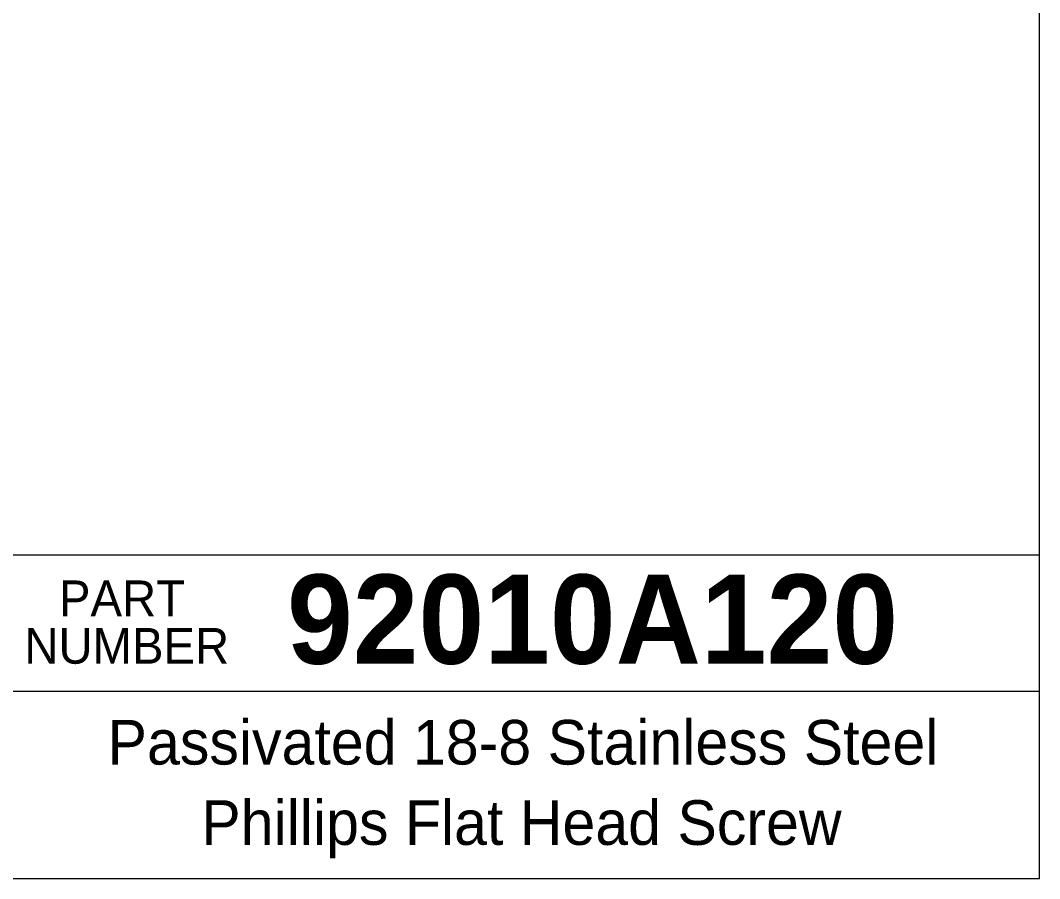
# Model space of a CAD drawing. Header units: millimetres. Extents: x 0.8 to 36, y 0.8 to 27.6.
# Drawn here: x 28.05 to 36.02, y 0.84 to 7.55 of the extents above; entities that cross this region are included whole.
import ezdxf

# ---------------------------------------------------------------- set-up
doc = ezdxf.new("R2010")
doc.units = ezdxf.units.MM
doc.header["$LTSCALE"] = 0.13193
doc.linetypes.add('SLD-Solid', pattern=[0])
doc.styles.add('SLDTEXTSTYLE0', font='ARIAL.TTF', dxfattribs={"width": 0.948})
doc.styles.add('SLDTEXTSTYLE1', font='ARIALBD.TTF', dxfattribs={"width": 0.948})

# ---------------------------------------------------------------- blocks, each defined once
blk = doc.blocks.new('SW_NOTE_0')
at = {"color": 0, "linetype": 'SLD-Solid', "lineweight": 18, "insert": (0.8334, 0.36), "char_height": 0.27925, "attachment_point": 2, "style": 'SLDTEXTSTYLE0'}
blk.add_mtext('NUMBER', dxfattribs=at)
blk = doc.blocks.new('SW_NOTE_0_1')
at = {"color": 0, "linetype": 'SLD-Solid', "lineweight": 18, "insert": (0.5061, 0.36), "char_height": 0.27925, "attachment_point": 2, "style": 'SLDTEXTSTYLE0'}
blk.add_mtext('PART', dxfattribs=at)
blk = doc.blocks.new('Part Number Tag')
at = {"color": 7, "linetype": 'SLD-Solid', "lineweight": 18}
for name, p in [('SW_NOTE_0_1', (-0.5016, 0.013)), ('SW_NOTE_0', (-0.7918, -0.3587))]:
    blk.add_blockref(name, p, dxfattribs=at)

msp = doc.modelspace()

# ---------------------------------------------------------------- linework, layer by layer
at = {"color": 7, "linetype": 'SLD-Solid', "lineweight": 18}
for p, q in [((36.02349, 0.83776), (36.02349, 27.64593)), ((36.02349, 3.36862), (20.49945, 3.36862)), ((20.49945, 2.30383), (36.02349, 2.30383)), ((0.83776, 0.83776), (36.02349, 0.83776))]:
    msp.add_line(p, q, dxfattribs=at)

# ---------------------------------------------------------------- block references
at = {"color": 7, "linetype": 'Continuous'}
msp.add_blockref('Part Number Tag', (28.83938, 2.7969), dxfattribs=at)

# ---------------------------------------------------------------- texts
at = {"color": 7, "linetype": 'Continuous', "lineweight": 0, "attachment_point": 2}
for s, insert, char_height, style in [('92010A120', (32.52589, 3.21624), 0.69813, 'SLDTEXTSTYLE1'), ('Passivated 18-8 Stainless Steel', (31.98132, 2.07894), 0.3490648, 'SLDTEXTSTYLE0'), ('Phillips Flat Head Screw', (31.96924, 1.45062), 0.3490648, 'SLDTEXTSTYLE0')]:
    msp.add_mtext(s, dxfattribs=dict(at, insert=insert, char_height=char_height, style=style))

doc.saveas('drawing.dxf')
